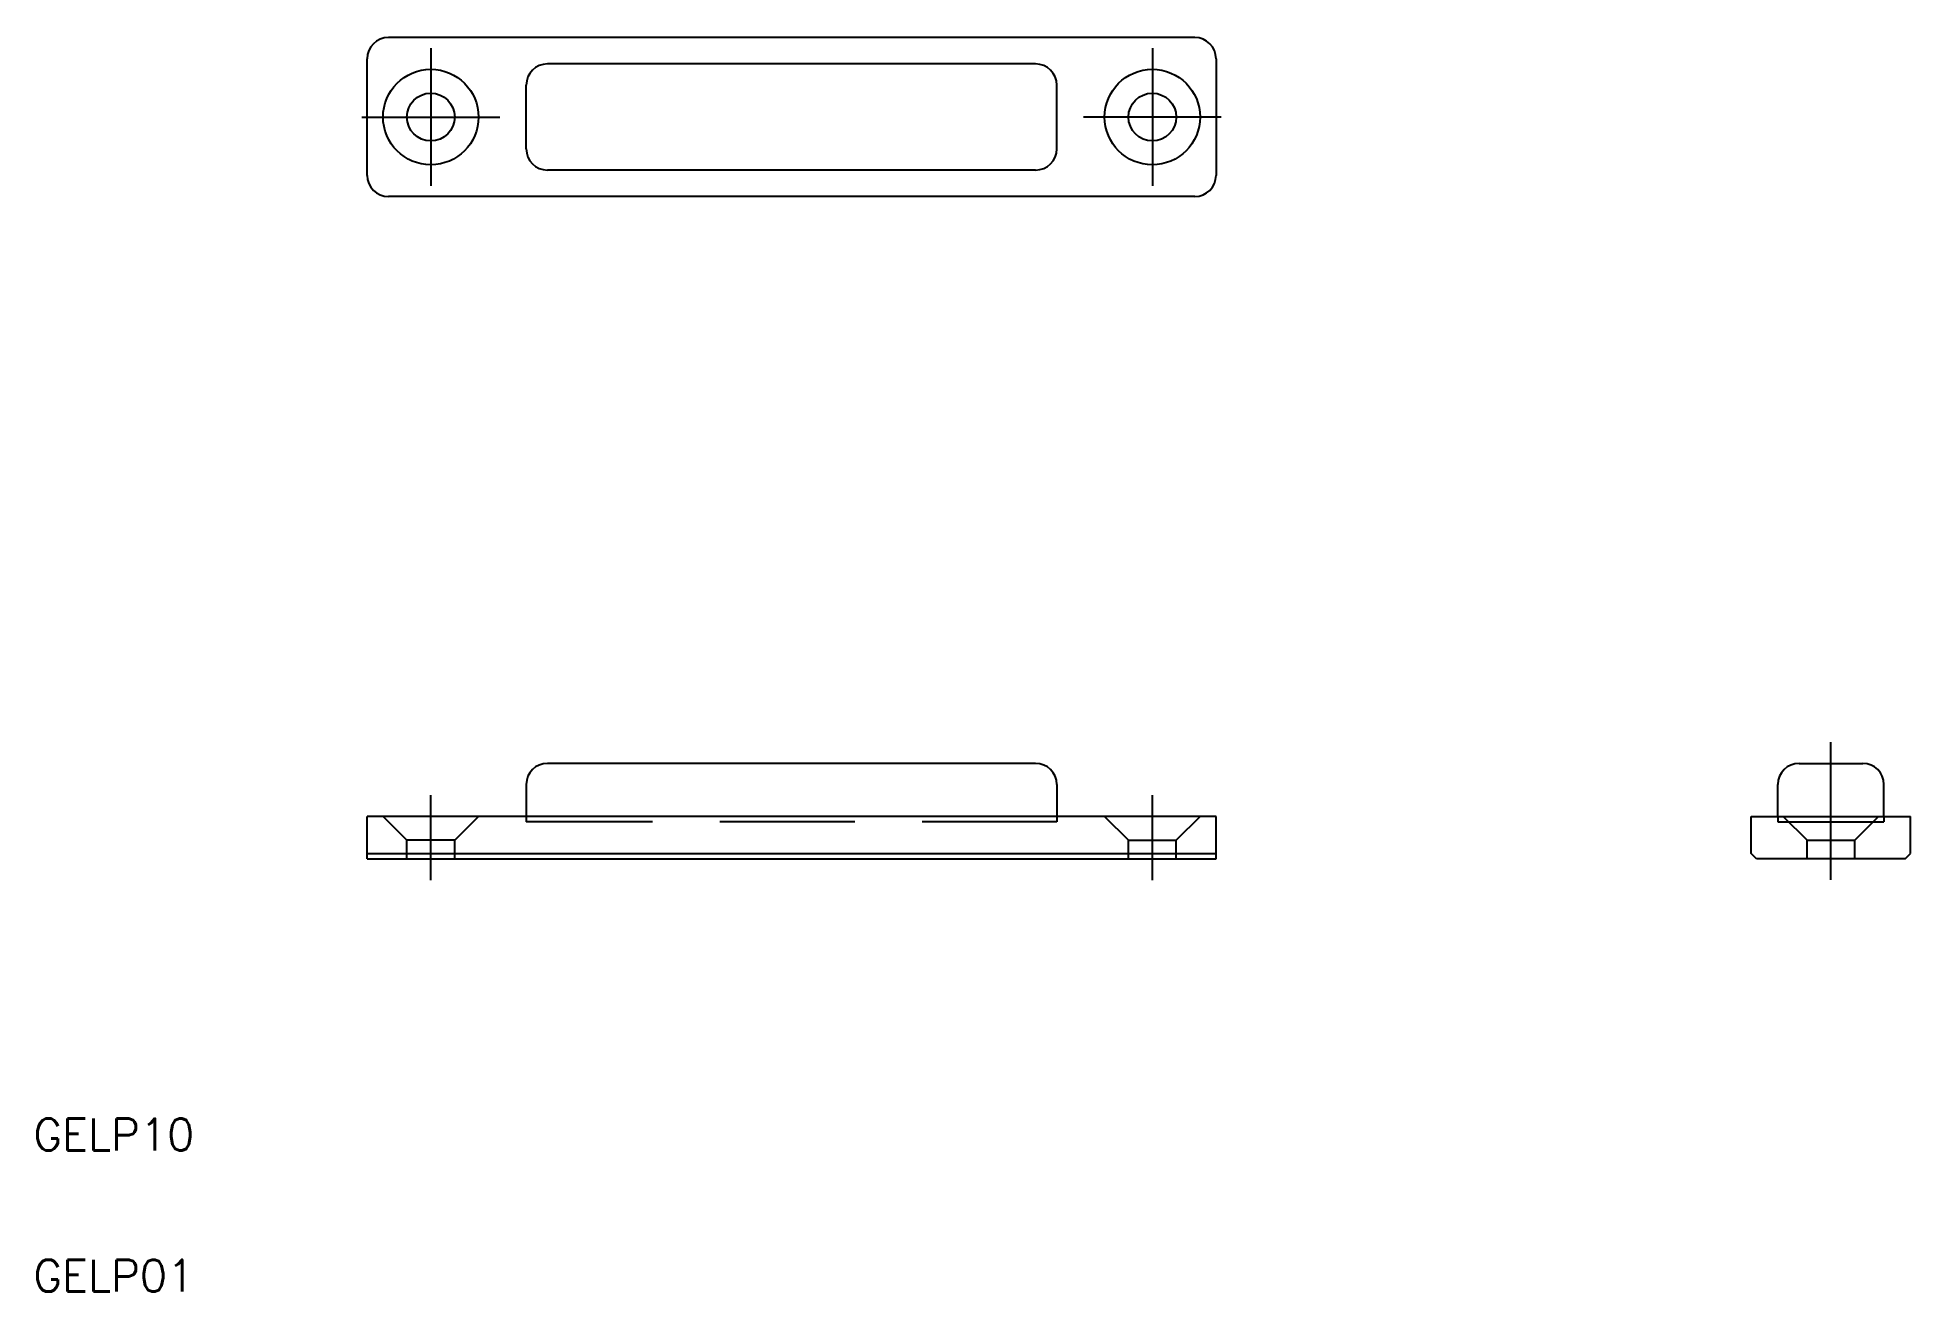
# Model space of a CAD drawing. Extents: x -31 to 145, y -41 to 77.
import ezdxf

# ---------------------------------------------------------------- set-up
doc = ezdxf.new("R2010")
doc.units = 0
doc.linetypes.add('CENTER', pattern=[50.8, 31.75, -6.35, 6.35, -6.35])
doc.linetypes.add('DASHED', pattern=[19.05, 12.7, -6.35])
doc.layers.get('0').update_dxf_attribs({"linetype": 'CONTINUOUS'})
doc.layers.add('CENTER', color=1, linetype='CENTER')
doc.styles.get("Standard").update_dxf_attribs({"font": 'txt.shx', "height": 3, "bigfont": 'bigfont.shx'})

# ---------------------------------------------------------------- blocks, each defined once
blk = doc.blocks.new('*U2')
at = {"color": 7, "linetype": 'CONTINUOUS'}
blk.add_text('GELP10', height=3, dxfattribs=at).set_placement((-31.45, -27.49))
blk = doc.blocks.new('*U3')
at = {"color": 7, "linetype": 'CONTINUOUS'}
blk.add_text('GELP01', height=3, dxfattribs=at).set_placement((-31.45, -40.79))

msp = doc.modelspace()

# ---------------------------------------------------------------- linework, layer by layer
at = {"color": 7, "linetype": 'CONTINUOUS'}
for p, q in [((78, 77.42), (2, 77.42)), ((0, 64.42), (0, 75.42)), ((63, 74.92), (17, 74.92)), ((80, 75.42), (80, 64.42)), ((15, 66.92), (15, 72.92)), ((65, 66.92), (65, 72.92)), ((63, 64.92), (17, 64.92)), ((78, 62.42), (2, 62.42)), ((63, 9), (17, 9)), ((134.95, 9), (140.95, 9)), ((15, 7), (15, 4)), ((65, 7), (65, 4)), ((132.95, 4), (132.95, 7)), ((142.95, 4), (142.95, 7)), ((80, 4), (0, 4)), ((0, 0), (0, 4)), ((80, 0), (80, 4)), ((130.45, 4), (145.45, 4)), ((130.45, 0.51), (130.45, 4)), ((145.45, 0.51), (145.45, 4)), ((0, 0.51), (80, 0.51)), ((0, 0), (80, 0)), ((130.95, 0), (130.45, 0.51)), ((144.95, 0), (130.95, 0)), ((144.95, 0), (145.45, 0.51))]:
    msp.add_line(p, q, dxfattribs=at)
at = {"color": 3, "linetype": 'DASHED'}
for p, q in [((1.5, 4), (3.75, 1.75)), ((10.5, 4), (8.25, 1.75)), ((15, 4), (15, 3.5)), ((65, 4), (65, 3.5)), ((69.5, 4), (71.75, 1.75)), ((78.5, 4), (76.25, 1.75)), ((132.95, 4), (132.95, 3.5)), ((133.45, 4), (135.7, 1.75)), ((142.45, 4), (140.2, 1.75)), ((142.95, 4), (142.95, 3.5)), ((65, 3.5), (15, 3.5)), ((132.95, 3.5), (142.95, 3.5)), ((3.75, 0), (3.75, 1.75)), ((8.25, 1.75), (3.75, 1.75)), ((8.25, 0), (8.25, 1.75)), ((71.75, 0), (71.75, 1.75)), ((71.75, 1.75), (76.25, 1.75)), ((76.25, 0), (76.25, 1.75)), ((135.7, -0.01), (135.7, 1.75)), ((135.7, 1.75), (140.2, 1.75)), ((140.2, -0.01), (140.2, 1.75))]:
    msp.add_line(p, q, dxfattribs=at)
at = {"color": 7, "linetype": 'CONTINUOUS'}
for centre, radius in [((6, 69.92), 4.5), ((74, 69.92), 4.5), ((6, 69.92), 2.25), ((74, 69.92), 2.25)]:
    msp.add_circle(centre, radius, dxfattribs=at)
for centre, start, end in [((2, 75.42), 90, 180), ((78, 75.42), 0, 90), ((17, 72.92), 90, 180), ((63, 72.92), 0, 90), ((17, 66.92), 180, 270), ((63, 66.92), 270, 0), ((2, 64.42), 180, 270), ((78, 64.42), 270, 0), ((17, 7), 90.0264, 179.9363), ((63, 7), 0, 90), ((134.95, 7), 90, 180), ((140.95, 7), 360, 90)]:
    msp.add_arc(centre, 2, start, end, dxfattribs=at)
at = {"layer": 'CENTER', "color": 1, "linetype": 'CENTER'}
for p, q in [((6, 76.42), (6, 63.42)), ((74, 76.42), (74, 63.42)), ((-0.5, 69.92), (12.5, 69.92)), ((80.5, 69.92), (67.5, 69.92)), ((137.95, -1.99), (137.95, 11)), ((6, -2), (6, 6)), ((74, -2), (74, 6))]:
    msp.add_line(p, q, dxfattribs=at)

# ---------------------------------------------------------------- block references
at = {"color": 7, "linetype": 'CONTINUOUS'}
for name in ['*U2', '*U3']:
    msp.add_blockref(name, (0, 0), dxfattribs=at)

doc.saveas('drawing.dxf')
